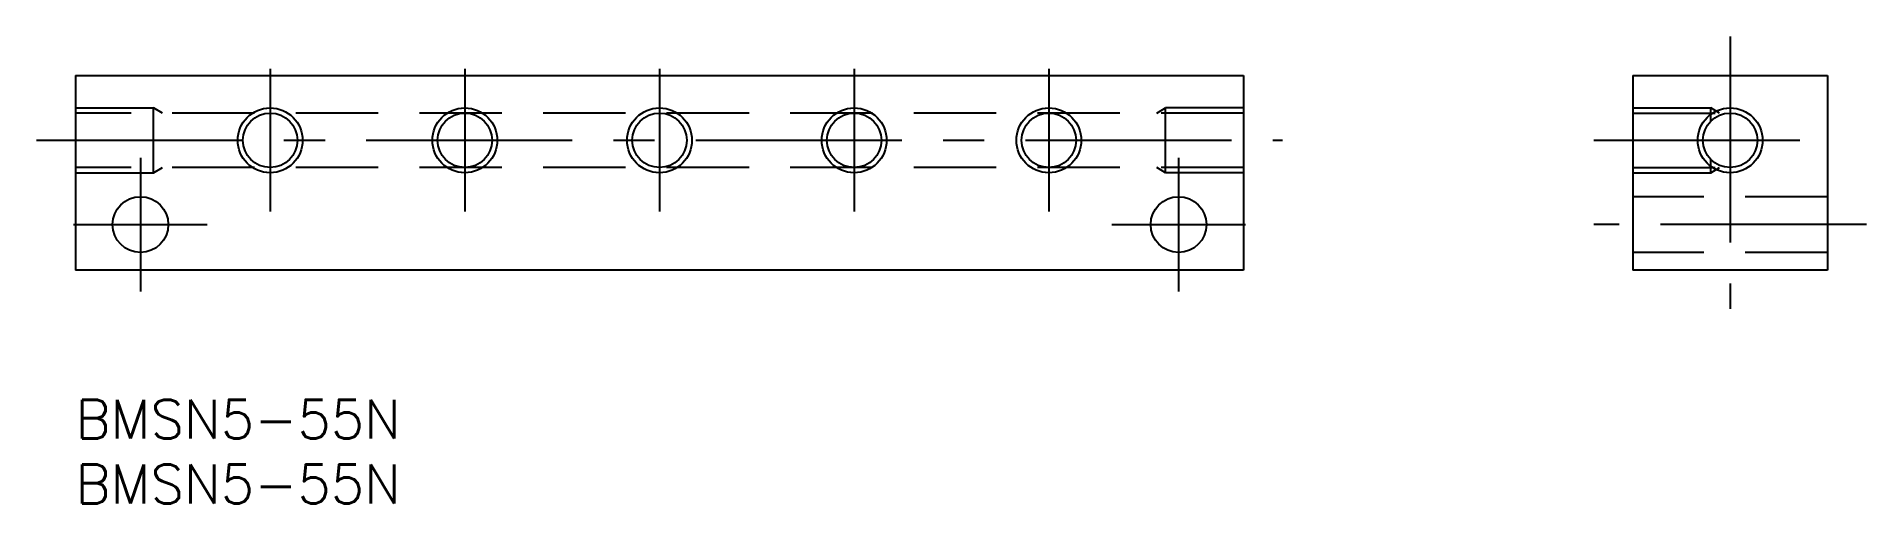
# Model space of a CAD drawing. Extents: x -3 to 138, y -8 to 28.
import ezdxf

# ---------------------------------------------------------------- set-up
doc = ezdxf.new("R2010")
doc.units = 0
doc.header["$LTSCALE"] = 0.5
doc.linetypes.add('CENTER', pattern=[50.8, 31.75, -6.35, 6.35, -6.35])
doc.linetypes.add('DASHED', pattern=[19.05, 12.7, -6.35])
for name, color, linetype in [('MSM_CENTER', 1, 'CENTER'), ('MSM_CONTINUOUS', 7, 'CONTINUOUS'), ('MSM_DASHED', 4, 'DASHED'), ('MSM_NARROW', 5, 'CONTINUOUS'), ('MSM_PART_NUMBER', 7, 'CONTINUOUS')]:
    doc.layers.add(name, color=color, linetype=linetype)
doc.styles.get("Standard").update_dxf_attribs({"font": 'txt.shx', "height": 3, "bigfont": 'bigfont.shx'})

# ---------------------------------------------------------------- blocks, each defined once
blk = doc.blocks.new('*U9')
at = {"layer": 'MSM_PART_NUMBER'}
blk.add_text('BMSN5-55N', height=3, dxfattribs=at).set_placement((0, -3))
blk = doc.blocks.new('*U10')
at = {"layer": 'MSM_PART_NUMBER'}
blk.add_text('BMSN5-55N', height=3, dxfattribs=at).set_placement((0, -8))

msp = doc.modelspace()

# ---------------------------------------------------------------- linework, layer by layer
at = {"layer": 'MSM_CENTER'}
for p, q in [((127.5, 28), (127.5, 7)), ((15, 25.5), (15, 14.5)), ((30, 25.5), (30, 14.5)), ((45, 25.5), (45, 14.5)), ((60, 25.5), (60, 14.5)), ((75, 25.5), (75, 14.5)), ((-3, 20), (93, 20)), ((117, 20), (133, 20)), ((5, 18.65), (5, 8.35)), ((85, 18.65), (85, 8.35)), ((-0.15, 13.5), (10.15, 13.5)), ((79.85, 13.5), (90.15, 13.5)), ((138, 13.5), (117, 13.5))]:
    msp.add_line(p, q, dxfattribs=at)
at = {"layer": 'MSM_CONTINUOUS'}
for p, q in [((0, 25), (90, 25)), ((0, 25), (0, 10)), ((90, 25), (90, 10)), ((120, 25), (120, 10)), ((120, 25), (135, 25)), ((135, 25), (135, 10)), ((90, 10), (0, 10)), ((135, 10), (120, 10))]:
    msp.add_line(p, q, dxfattribs=at)
for centre, radius in [((15, 20), 2.1), ((30, 20), 2.1), ((45, 20), 2.1), ((60, 20), 2.1), ((75, 20), 2.1), ((127.5, 20), 2.1), ((5, 13.5), 2.15), ((85, 13.5), 2.15)]:
    msp.add_circle(centre, radius, dxfattribs=at)
at = {"layer": 'MSM_DASHED'}
for p, q in [((0, 22.5), (6, 22.5)), ((90, 22.1), (0, 22.1)), ((6, 17.5), (6, 22.5)), ((6.69, 22.1), (6, 22.5)), ((83.31, 22.1), (84, 22.5)), ((84, 17.5), (84, 22.5)), ((90, 22.5), (84, 22.5)), ((120, 22.5), (126, 22.5)), ((120, 22.1), (127.5, 22.1)), ((126.69, 22.1), (126, 22.5)), ((126, 21.47), (126, 22.5)), ((126, 17.5), (126, 18.53)), ((90, 17.9), (0, 17.9)), ((0, 17.5), (6, 17.5)), ((6, 17.5), (6.69, 17.9)), ((84, 17.5), (83.31, 17.9)), ((90, 17.5), (84, 17.5)), ((120, 17.9), (127.5, 17.9)), ((120, 17.5), (126, 17.5)), ((126, 17.5), (126.69, 17.9)), ((135, 15.65), (120, 15.65)), ((135, 11.35), (120, 11.35))]:
    msp.add_line(p, q, dxfattribs=at)
at = {"layer": 'MSM_NARROW'}
for centre in [(15, 20), (30, 20), (45, 20), (60, 20), (75, 20), (127.5, 20)]:
    msp.add_circle(centre, 2.5, dxfattribs=at)

# ---------------------------------------------------------------- block references
at = {"layer": 'MSM_CONTINUOUS'}
for name in ['*U9', '*U10']:
    msp.add_blockref(name, (0, 0), dxfattribs=at)

doc.saveas('drawing.dxf')
